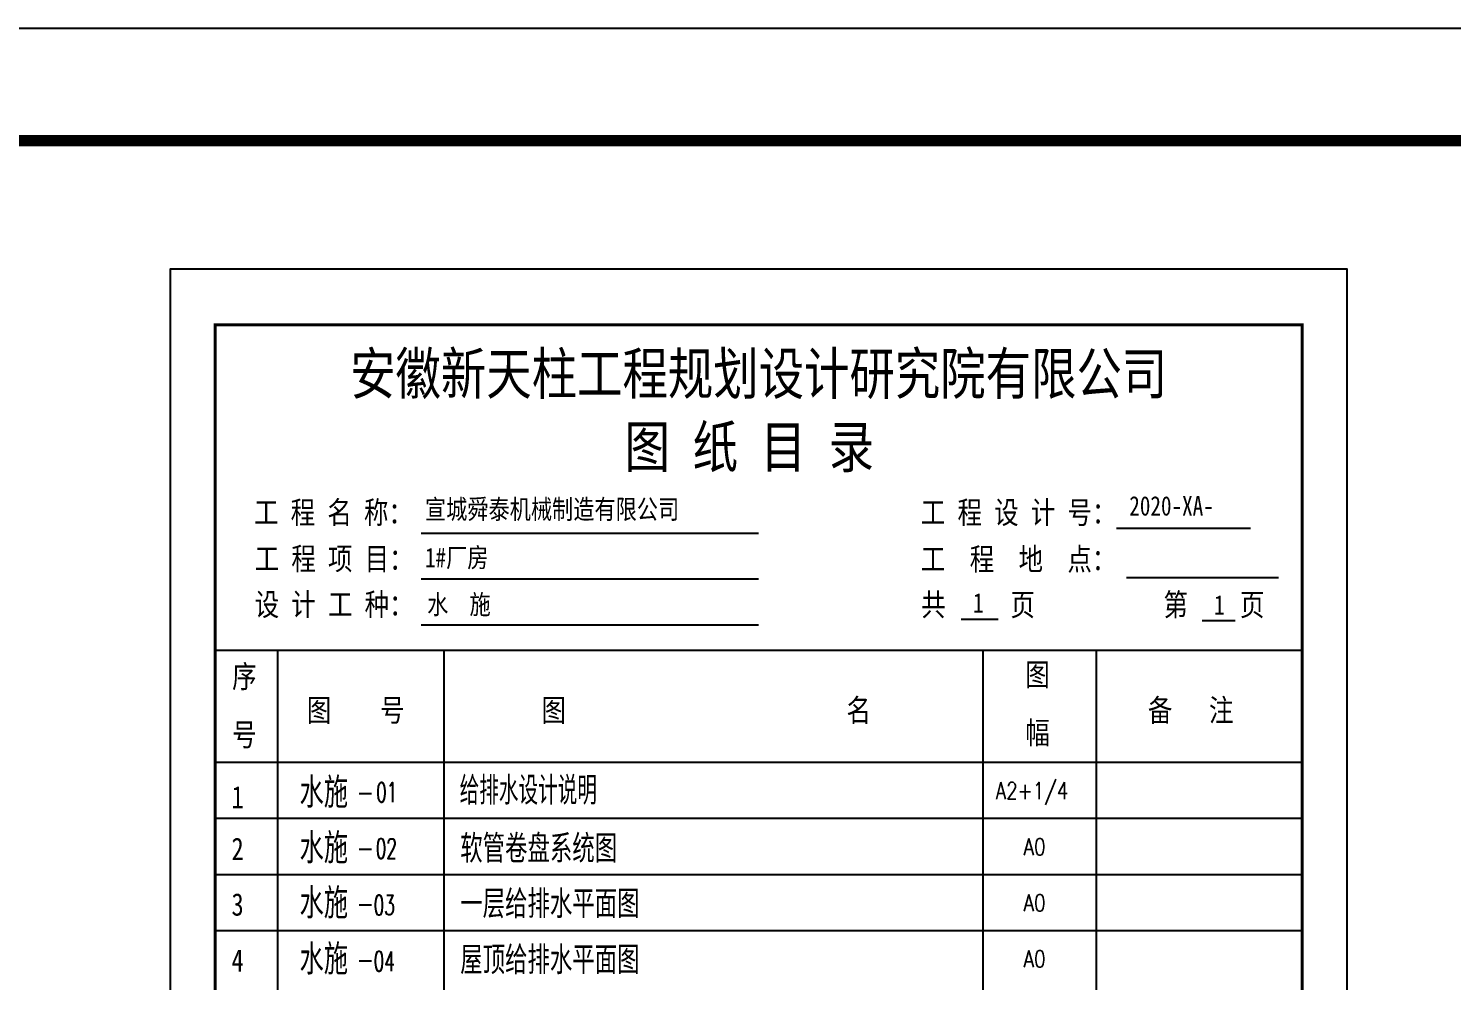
# Model space of a CAD drawing. Extents: x -4407041 to 173436, y -470270 to -29437.
# Drawn here: x -539392 to -507644, y -208411 to -187187 of the extents above; entities that cross this region are included whole.
import ezdxf
from ezdxf.enums import TextEntityAlignment as Align

# ---------------------------------------------------------------- set-up
doc = ezdxf.new("R2010")
doc.units = 0
doc.header["$LTSCALE"] = 1000
doc.header["$MEASUREMENT"] = 0
doc.linetypes.add('DASHED', pattern=[10000, 5000, 5000])
for name, color, linetype in [('DN_DIM', 3, 'Continuous'), ('GREEN', 3, 'Continuous'), ('PUB_TEXT', 7, 'Continuous'), ('PUB_TITLE', 4, 'Continuous'), ('ROOF', 4, 'Continuous'), ('TWT_TITLE', 7, 'Continuous'), ('WALL', 9, 'Continuous')]:
    doc.layers.add(name, color=color, linetype=linetype)
doc.styles.add('_HZTXT', font='txt.shx', dxfattribs={"width": 0.8, "bigfont": 'hztxt.shx'})
doc.styles.add('_TXT', font='SIMPLEX.shx', dxfattribs={"width": 0.6})
doc.styles.add('DIM_FONT', font='SIMPLEX.shx', dxfattribs={"width": 0.8, "bigfont": 'hztxt.shx'})
doc.styles.add('中文', font='', dxfattribs={"width": 0.8, "height": 1600})
doc.styles.get('中文').set_extended_font_data('SimSun')

msp = doc.modelspace()

# ---------------------------------------------------------------- linework, layer by layer
for p, q in [((-518586, -200351.9), (-517754.9, -200351.9)), ((-513209.3, -200381.9), (-512468.4, -200381.9))]:
    msp.add_line(p, q)
at = {"color": 4}
for p, q in [((-535226.8, -201044.2), (-510976.5, -201044.2)), ((-533834.6, -201044.2), (-533834.6, -226044.2)), ((-530126.5, -201044.2), (-530126.5, -226044.2)), ((-518101.8, -201044.2), (-518101.8, -226044.2)), ((-515569.7, -201044.2), (-515569.7, -226044.2)), ((-535226.8, -203544.2), (-510976.5, -203544.2)), ((-535226.8, -204794.2), (-510976.5, -204794.2)), ((-535226.8, -206044.2), (-510976.5, -206044.2)), ((-535226.8, -207294.2), (-510976.5, -207294.2))]:
    msp.add_line(p, q, dxfattribs=at)
at = {"layer": 'PUB_TITLE', "linetype": 'DASHED'}
msp.add_lwpolyline([(-536226.5, -228544.2), (-536226.5, -192544.5), (-509976.5, -192544.5), (-509976.5, -228544.2)], close=True, dxfattribs=at)
at = {"layer": 'ROOF'}
for p, q in [((-530629, -198439.7), (-523102.6, -198439.7)), ((-530629, -199459.3), (-523102.6, -199459.3)), ((-514895.8, -199426.4), (-511505.6, -199426.4)), ((-530629, -200478.9), (-523102.6, -200478.9))]:
    msp.add_line(p, q, dxfattribs=at)
at = {"layer": 'TWT_TITLE'}
msp.add_lwpolyline([(-661645.5, -292186.9), (-475895.5, -292186.9), (-475895.5, -187186.9), (-661645.5, -187186.9)], close=True, dxfattribs=at)
at = {"layer": 'TWT_TITLE', "const_width": 250}
msp.add_lwpolyline([(-655395.5, -289686.9), (-478395.5, -289686.9), (-478395.5, -189686.9), (-655395.5, -189686.9)], close=True, dxfattribs=at)
at = {"layer": 'WALL', "const_width": 62.5, "flags": 128}
msp.add_lwpolyline([(-510976.5, -226044.2), (-510976.5, -193794.8), (-535226.8, -193794.8), (-535226.8, -226044.2)], close=True, dxfattribs=at)

# ---------------------------------------------------------------- texts
at = {"style": '中文', "width": 0.8}
msp.add_text('安徽新天柱工程规划设计研究院有限公司', height=928.125, dxfattribs=at).set_placement((-523101.7, -195343.6), align=Align.CENTER)
for s, height, p in [('图 纸 目 录', 928.12, (-526092.5, -196976.8)), (' 工 程 名 称：', 500, (-534632.2, -198226)), (' 工 程 设 计 号：%%U           %%U', 500, (-519754.9, -198225.7)), ('工 程 项 目：', 500, (-534344.9, -199257.6)), (' 工  程  地  点：', 500, (-519754.9, -199267.6)), ('设 计 工 种：', 500, (-534344.9, -200277.7)), ('共', 500, (-519474.5, -200281.9)), ('页', 500, (-517483.4, -200281.9)), ('第', 500, (-514070.1, -200281.9)), ('页', 500, (-512363.4, -200281.9)), ('序', 500, (-534847.8, -201883.9)), ('图', 500, (-517152.8, -201840.7)), ('图    号', 500, (-533182, -202635.3)), ('图                       名', 500, (-527946.1, -202635.3)), ('备   注', 500, (-514416.9, -202635.3)), ('号', 500, (-534847.8, -203181.3)), ('幅', 500, (-517152.8, -203138.1)), ('1', 500, (-534862.1, -204574.5)), ('2', 500, (-534862.1, -205726.6)), ('3', 500, (-534862.1, -206965.4)), ('4', 500, (-534862.1, -208215.4))]:
    msp.add_text(s, height=height, dxfattribs=at).set_placement(p)
at = {"layer": 'DN_DIM'}
for s, height, style, width, p in [('01', 437.5, '_TXT', 0.628571, (-531634.5, -204434)), ('A2+1/4', 375, 'DIM_FONT', 0.8, (-517811.3, -204367.5)), ('02', 437.5, '_TXT', 0.628571, (-531643.5, -205687.5)), ('A0', 375, 'DIM_FONT', 0.8, (-517189, -205617.5)), ('03', 437.5, '_TXT', 0.628571, (-531690.6, -206949.4)), ('A0', 375, 'DIM_FONT', 0.8, (-517189, -206867.5)), ('04', 437.5, '_TXT', 0.628571, (-531690.6, -208199.4)), ('A0', 375, 'DIM_FONT', 0.8, (-517189, -208117.5))]:
    msp.add_text(s, height=height, dxfattribs=dict(at, style=style, width=width)).set_placement(p)
at = {"layer": 'GREEN', "style": '中文', "width": 0.8}
for s, height, p in [('宣城舜泰机械制造有限公司', 433.125, (-530546.2, -198121.2)), ('2020-XA-', 433.12, (-514833.2, -198046)), ('1#厂房', 433.12, (-530546.2, -199198.7)), ('水  施', 433.12, (-530496.2, -200243.8)), ('1', 433.1, (-518320.1, -200208.4)), ('1', 433.1, (-512940.7, -200254.6))]:
    msp.add_text(s, height=height, dxfattribs=at).set_placement(p)
at = {"layer": 'PUB_TEXT'}
for s, height, style, width, p in [('水施', 674.58, '_HZTXT', 0.8, (-533342.4, -204560)), ('给排水设计说明', 625, '_HZTXT', 0.7, (-529772, -204488.5)), ('-', 450, '_TXT', 0.8, (-532076, -204437.7)), ('水施', 674.58, '_HZTXT', 0.8, (-533342.4, -205800.2)), ('软管卷盘系统图', 625, '_HZTXT', 0.8, (-529758.9, -205785.9)), ('-', 450, '_TXT', 0.8, (-532076, -205678)), ('水施', 674.58, '_HZTXT', 0.8, (-533342.4, -207027.9)), ('一层给排水平面图', 625, '_HZTXT', 0.8, (-529758.9, -207019.7)), ('-', 450, '_TXT', 0.8, (-532076, -206916.5)), ('水施', 674.58, '_HZTXT', 0.8, (-533342.4, -208277.9)), ('屋顶给排水平面图', 625, '_HZTXT', 0.8, (-529758.9, -208269.7)), ('-', 450, '_TXT', 0.8, (-532076, -208166.5))]:
    msp.add_text(s, height=height, dxfattribs=dict(at, style=style, width=width)).set_placement(p)

doc.saveas('drawing.dxf')
